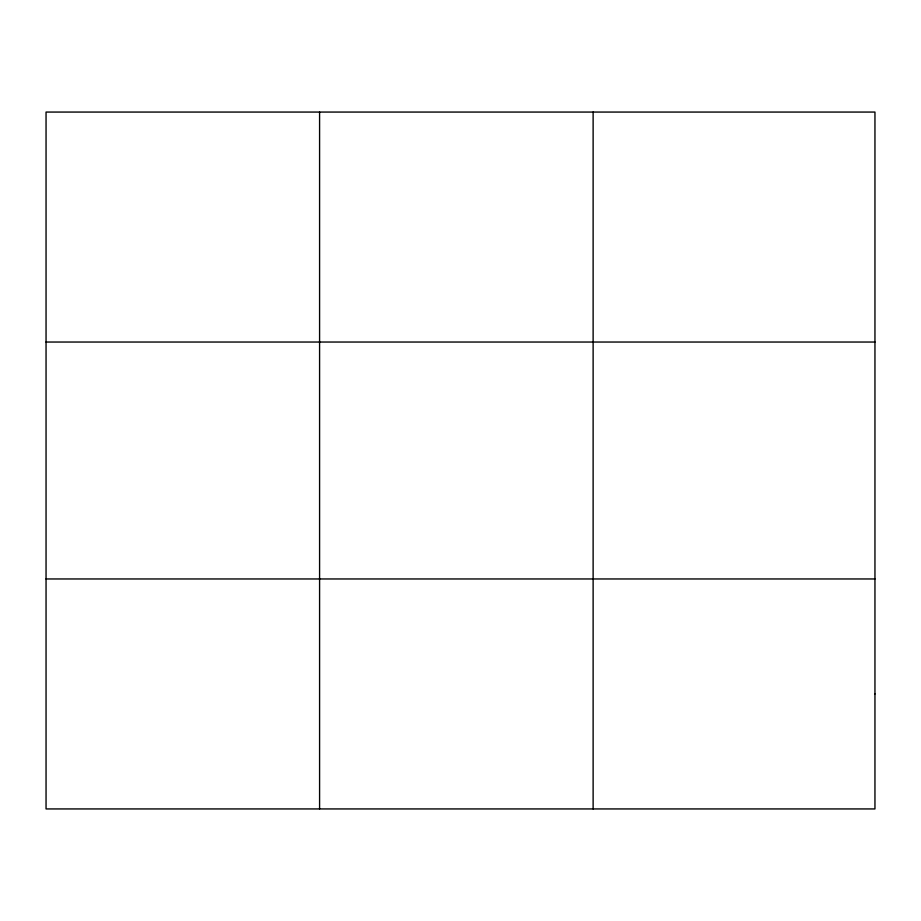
<?xml version="1.0" encoding="UTF-8"?>
<svg xmlns="http://www.w3.org/2000/svg" width="921" height="921" viewBox="0 0 921 921"><rect width="100%" height="100%" fill="white"/><g stroke="black" fill="none" stroke-linecap="round" stroke-linejoin="round"><path stroke-width="1.38" d="M319.587 808.937L319.587 112.063M593.124 808.937L593.124 112.063M46.05 342.036L874.95 342.036M46.05 578.964L874.95 578.964M874.95 693.95L874.95 808.937L46.05 808.937L46.05 112.063L874.95 112.063L874.95 693.95"/></g></svg>
